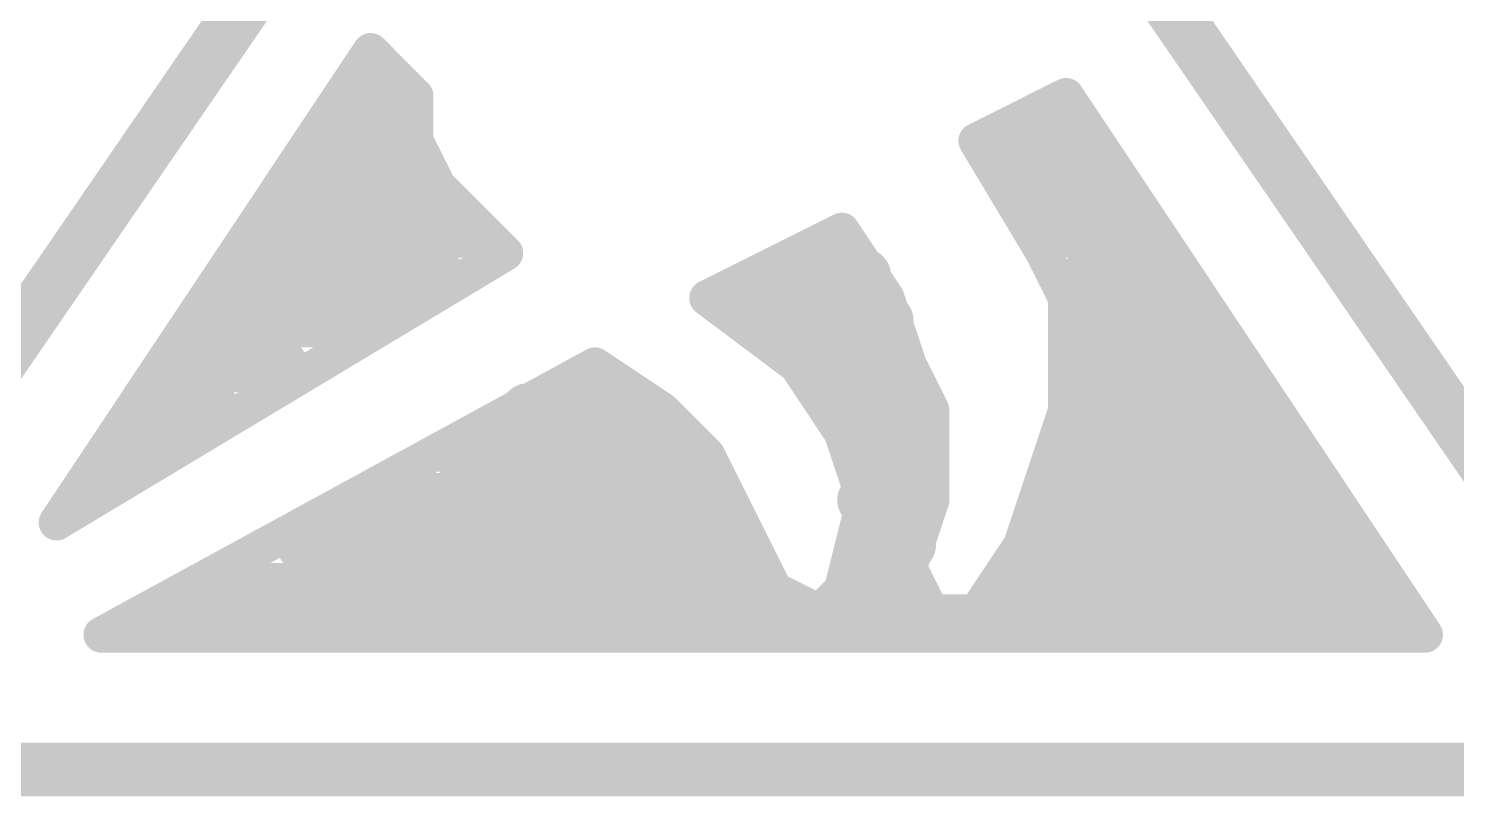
# Model space of a CAD drawing. Header units: millimetres. Extents: x 5 to 399, y 5 to 287.
# Drawn here: x 167.8 to 175.88, y 112.43 to 116.77 of the extents above; entities that cross this region are included whole.
import ezdxf

# ---------------------------------------------------------------- set-up
doc = ezdxf.new("R2010")
doc.units = ezdxf.units.MM
doc.layers.add('TopOverlay', color=2, linetype='Continuous')

msp = doc.modelspace()

# ---------------------------------------------------------------- linework, layer by layer
at = {"layer": 'TopOverlay'}
for points, const_width in [([(166.0502, 112.581), (171.6382, 120.709)], 0.3048), ([(171.6382, 120.709), (177.2262, 112.581)], 0.3048), ([(167.9552, 113.978), (169.7332, 116.645)], 0.2032), ([(167.9552, 113.978), (169.7332, 116.645)], 0.2032), ([(169.4206, 116.1761), (169.7332, 116.645)], 0.2032), ([(169.7332, 116.645), (169.8602, 116.518)], 0.2032), ([(169.7332, 116.645), (169.8602, 116.518)], 0.2032), ([(169.7332, 116.645), (169.8602, 116.518)], 0.2032), ([(169.8602, 116.518), (169.9237, 116.4545)], 0.2032), ([(169.8602, 116.518), (169.9872, 116.391)], 0.2032), ([(169.8602, 116.518), (169.9872, 116.391)], 0.2032), ([(169.7332, 116.391), (169.8602, 116.391)], 0.3048), ([(169.7332, 116.391), (169.8602, 116.391)], 0.3048), ([(169.7332, 116.391), (169.8602, 116.391)], 0.3048), ([(169.9237, 116.4545), (169.9872, 116.391)], 0.2032), ([(169.9872, 116.137), (169.9872, 116.391)], 0.2032), ([(169.9872, 116.137), (169.9872, 116.391)], 0.2032), ([(169.9872, 116.137), (169.9872, 116.391)], 0.2032), ([(173.1622, 116.137), (173.6702, 116.391)], 0.2032), ([(173.1622, 116.137), (173.6702, 116.391)], 0.2032), ([(173.1622, 116.137), (173.6702, 116.391)], 0.2032), ([(173.6702, 116.391), (174.4908, 115.1601)], 0.2032), ([(173.6702, 116.391), (175.7022, 113.343)], 0.2032), ([(173.6702, 116.391), (175.7022, 113.343)], 0.2032), ([(168.9126, 115.4141), (169.4206, 116.1761)], 0.2032), ([(169.4792, 116.137), (169.8602, 116.137)], 0.3048), ([(169.4792, 116.137), (169.8602, 116.137)], 0.3048), ([(169.4792, 116.137), (169.8602, 116.137)], 0.3048), ([(173.4162, 116.137), (173.6702, 116.137)], 0.3048), ([(173.4162, 116.137), (173.6702, 116.137)], 0.3048), ([(173.4162, 116.137), (173.6702, 116.137)], 0.3048), ([(169.9872, 116.137), (170.1142, 115.883)], 0.2032), ([(169.9872, 116.137), (170.1142, 115.883)], 0.2032), ([(169.9872, 116.137), (170.1142, 115.883)], 0.2032), ([(173.1622, 116.137), (173.3415, 115.8382)], 0.2032), ([(173.1622, 116.137), (173.5432, 115.502)], 0.2032), ([(173.1622, 116.137), (173.5432, 115.502)], 0.2032), ([(169.3522, 115.883), (169.9872, 115.883)], 0.3048), ([(169.3522, 115.883), (169.9872, 115.883)], 0.3048), ([(169.3522, 115.883), (169.9872, 115.883)], 0.3048), ([(173.4162, 115.883), (173.9242, 115.883)], 0.3048), ([(173.4162, 115.883), (173.9242, 115.883)], 0.3048), ([(173.4162, 115.883), (173.9242, 115.883)], 0.3048), ([(170.1142, 115.883), (170.3047, 115.6925)], 0.2032), ([(170.1142, 115.883), (170.4952, 115.502)], 0.2032), ([(170.1142, 115.883), (170.4952, 115.502)], 0.2032), ([(173.3415, 115.8382), (173.4872, 115.5954)], 0.2032), ([(169.2252, 115.629), (170.2412, 115.629)], 0.3048), ([(169.2252, 115.629), (170.2412, 115.629)], 0.3048), ([(169.2252, 115.629), (170.2412, 115.629)], 0.3048), ([(170.3047, 115.6925), (170.4952, 115.502)], 0.2032), ([(173.5432, 115.629), (174.0512, 115.629)], 0.3048), ([(173.5432, 115.629), (174.0512, 115.629)], 0.3048), ([(173.5432, 115.629), (174.0512, 115.629)], 0.3048), ([(171.6382, 115.248), (172.4002, 115.629)], 0.2032), ([(171.6382, 115.248), (172.4002, 115.629)], 0.2032), ([(171.9938, 115.4258), (172.4002, 115.629)], 0.2032), ([(172.4002, 115.629), (172.6542, 115.248)], 0.2032), ([(172.4002, 115.629), (172.6542, 115.248)], 0.2032), ([(172.4002, 115.629), (172.6542, 115.248)], 0.2032), ([(173.4872, 115.5954), (173.5432, 115.502)], 0.2032), ([(167.9552, 113.978), (170.4952, 115.502)], 0.2032), ([(167.9552, 113.978), (170.4952, 115.502)], 0.2032), ([(169.7668, 115.065), (170.4952, 115.502)], 0.2032), ([(173.5432, 115.502), (173.6702, 115.248)], 0.2032), ([(173.5432, 115.502), (173.6702, 115.248)], 0.2032), ([(173.5432, 115.502), (173.6702, 115.248)], 0.2032), ([(168.4046, 114.6521), (168.9126, 115.4141)], 0.2032), ([(168.9712, 115.375), (170.1142, 115.375)], 0.3048), ([(168.9712, 115.375), (170.1142, 115.375)], 0.3048), ([(168.9712, 115.375), (170.1142, 115.375)], 0.3048), ([(171.6382, 115.248), (171.9938, 115.4258)], 0.2032), ([(172.0192, 115.375), (172.5272, 115.375)], 0.3048), ([(172.0192, 115.375), (172.5272, 115.375)], 0.3048), ([(172.0192, 115.375), (172.5272, 115.375)], 0.3048), ([(173.7972, 115.375), (174.1782, 115.375)], 0.3048), ([(173.7972, 115.375), (174.1782, 115.375)], 0.3048), ([(173.7972, 115.375), (174.1782, 115.375)], 0.3048), ([(168.8442, 115.121), (169.7332, 115.121)], 0.3048), ([(168.8442, 115.121), (169.7332, 115.121)], 0.3048), ([(168.8442, 115.121), (169.7332, 115.121)], 0.3048), ([(171.6382, 115.248), (172.1462, 114.867)], 0.2032), ([(171.6382, 115.248), (171.8617, 115.0804)], 0.2032), ([(171.6382, 115.248), (172.1462, 114.867)], 0.2032), ([(171.8922, 115.121), (172.6542, 115.121)], 0.3048), ([(171.8922, 115.121), (172.6542, 115.121)], 0.3048), ([(171.8922, 115.121), (172.6542, 115.121)], 0.3048), ([(172.6542, 115.248), (172.7812, 114.867)], 0.2032), ([(172.6542, 115.248), (172.7812, 114.867)], 0.2032), ([(172.6542, 115.248), (172.7812, 114.867)], 0.2032), ([(173.6702, 114.613), (173.6702, 115.248)], 0.2032), ([(173.6702, 114.613), (173.6702, 115.248)], 0.2032), ([(173.6702, 114.613), (173.6702, 115.248)], 0.2032), ([(173.7972, 115.121), (174.4322, 115.121)], 0.3048), ([(173.7972, 115.121), (174.4322, 115.121)], 0.3048), ([(173.7972, 115.121), (174.4322, 115.121)], 0.3048), ([(174.4908, 115.1601), (175.5068, 113.6361)], 0.2032), ([(168.4968, 114.303), (169.7668, 115.065)], 0.2032), ([(171.8617, 115.0804), (172.1462, 114.867)], 0.2032), ([(168.2092, 113.343), (171.0032, 114.867)], 0.2032), ([(168.2092, 113.343), (171.0032, 114.867)], 0.2032), ([(168.7172, 114.867), (169.2252, 114.867)], 0.3048), ([(168.7172, 114.867), (169.2252, 114.867)], 0.3048), ([(168.7172, 114.867), (169.2252, 114.867)], 0.3048), ([(170.6028, 114.6486), (171.0032, 114.867)], 0.2032), ([(171.0032, 114.867), (171.3842, 114.613)], 0.2032), ([(171.0032, 114.867), (171.3842, 114.613)], 0.2032), ([(171.0032, 114.867), (171.3842, 114.613)], 0.2032), ([(172.1462, 114.867), (172.3416, 114.5739)], 0.2032), ([(172.1462, 114.867), (172.4002, 114.486)], 0.2032), ([(172.1462, 114.867), (172.4002, 114.486)], 0.2032), ([(172.2732, 114.867), (172.6542, 114.867)], 0.3048), ([(172.2732, 114.867), (172.6542, 114.867)], 0.3048), ([(172.2732, 114.867), (172.6542, 114.867)], 0.3048), ([(172.7812, 114.867), (172.9082, 114.613)], 0.2032), ([(172.7812, 114.867), (172.9082, 114.613)], 0.2032), ([(172.7812, 114.867), (172.9082, 114.613)], 0.2032), ([(173.7972, 114.867), (174.5592, 114.867)], 0.3048), ([(173.7972, 114.867), (174.5592, 114.867)], 0.3048), ([(173.7972, 114.867), (174.5592, 114.867)], 0.3048), ([(167.9552, 113.978), (168.4046, 114.6521)], 0.2032), ([(168.4632, 114.613), (168.8442, 114.613)], 0.3048), ([(168.4632, 114.613), (168.8442, 114.613)], 0.3048), ([(168.4632, 114.613), (168.8442, 114.613)], 0.3048), ([(170.2024, 114.4301), (170.6028, 114.6486)], 0.2032), ([(170.6222, 114.613), (171.2572, 114.613)], 0.3048), ([(170.6222, 114.613), (171.2572, 114.613)], 0.3048), ([(170.6222, 114.613), (171.2572, 114.613)], 0.3048), ([(171.3842, 114.613), (171.6382, 114.359)], 0.2032), ([(171.3842, 114.613), (171.6382, 114.359)], 0.2032), ([(171.3842, 114.613), (171.6382, 114.359)], 0.2032), ([(172.4002, 114.613), (172.7812, 114.613)], 0.3048), ([(172.4002, 114.613), (172.7812, 114.613)], 0.3048), ([(172.4002, 114.613), (172.7812, 114.613)], 0.3048), ([(172.4002, 114.613), (172.7812, 114.613)], 0.3048), ([(172.4002, 114.613), (172.7812, 114.613)], 0.3048), ([(172.4002, 114.613), (172.7812, 114.613)], 0.3048), ([(172.9082, 114.359), (172.9082, 114.613)], 0.2032), ([(172.9082, 114.359), (172.9082, 114.613)], 0.2032), ([(172.9082, 114.359), (172.9082, 114.613)], 0.2032), ([(173.4162, 113.851), (173.6702, 114.613)], 0.2032), ([(173.4162, 113.851), (173.6702, 114.613)], 0.2032), ([(173.594, 114.3844), (173.6702, 114.613)], 0.2032), ([(173.7972, 114.613), (174.6862, 114.613)], 0.3048), ([(173.7972, 114.613), (174.6862, 114.613)], 0.3048), ([(173.7972, 114.613), (174.6862, 114.613)], 0.3048), ([(172.3416, 114.5739), (172.4002, 114.486)], 0.2032), ([(172.4002, 114.486), (172.5272, 114.105)], 0.2032), ([(172.4002, 114.486), (172.5272, 114.105)], 0.2032), ([(172.4002, 114.486), (172.5272, 114.105)], 0.2032), ([(168.3362, 114.359), (168.4632, 114.359)], 0.3048), ([(168.3362, 114.359), (168.4632, 114.359)], 0.3048), ([(168.3362, 114.359), (168.4632, 114.359)], 0.3048), ([(169.7041, 114.1583), (170.2024, 114.4301)], 0.2032), ([(170.2412, 114.359), (171.5112, 114.359)], 0.3048), ([(170.2412, 114.359), (171.5112, 114.359)], 0.3048), ([(170.2412, 114.359), (171.5112, 114.359)], 0.3048), ([(172.5272, 114.359), (172.7812, 114.359)], 0.3048), ([(172.5272, 114.359), (172.7812, 114.359)], 0.3048), ([(172.5272, 114.359), (172.7812, 114.359)], 0.3048), ([(173.4162, 113.851), (173.594, 114.3844)], 0.2032), ([(173.6702, 114.359), (174.9402, 114.359)], 0.3048), ([(173.6702, 114.359), (174.9402, 114.359)], 0.3048), ([(173.6702, 114.359), (174.9402, 114.359)], 0.3048), ([(167.9552, 113.978), (168.4968, 114.303)], 0.2032), ([(171.6382, 114.359), (171.8922, 113.851)], 0.2032), ([(171.6382, 114.359), (171.8922, 113.851)], 0.2032), ([(171.6382, 114.359), (171.8922, 113.851)], 0.2032), ([(172.9082, 114.105), (172.9082, 114.359)], 0.2032), ([(172.9082, 114.105), (172.9082, 114.359)], 0.2032), ([(172.9082, 114.105), (172.9082, 114.359)], 0.2032), ([(169.3037, 113.9399), (169.7041, 114.1583)], 0.2032), ([(169.7332, 114.105), (171.6382, 114.105)], 0.3048), ([(169.7332, 114.105), (171.6382, 114.105)], 0.3048), ([(169.7332, 114.105), (171.6382, 114.105)], 0.3048), ([(172.5272, 114.105), (172.7812, 114.105)], 0.3048), ([(172.5272, 114.105), (172.7812, 114.105)], 0.3048), ([(172.5272, 114.105), (172.7812, 114.105)], 0.3048), ([(173.6702, 114.105), (175.0672, 114.105)], 0.3048), ([(173.6702, 114.105), (175.0672, 114.105)], 0.3048), ([(173.6702, 114.105), (175.0672, 114.105)], 0.3048), ([(172.4002, 113.597), (172.5272, 114.105)], 0.2032), ([(172.4002, 113.597), (172.5272, 114.105)], 0.2032), ([(172.4002, 113.597), (172.5272, 114.105)], 0.2032), ([(172.7812, 113.724), (172.9082, 114.105)], 0.2032), ([(172.7812, 113.724), (172.9082, 114.105)], 0.2032), ([(172.8193, 113.8383), (172.9082, 114.105)], 0.2032), ([(168.8054, 113.6682), (169.3037, 113.9399)], 0.2032), ([(169.3522, 113.851), (171.7652, 113.851)], 0.3048), ([(169.3522, 113.851), (171.7652, 113.851)], 0.3048), ([(169.3522, 113.851), (171.7652, 113.851)], 0.3048), ([(172.6542, 113.851), (172.7812, 113.851)], 0.3048), ([(172.6542, 113.851), (172.7812, 113.851)], 0.3048), ([(172.6542, 113.851), (172.7812, 113.851)], 0.3048), ([(173.5432, 113.851), (175.1942, 113.851)], 0.3048), ([(173.5432, 113.851), (175.1942, 113.851)], 0.3048), ([(173.5432, 113.851), (175.1942, 113.851)], 0.3048), ([(171.8922, 113.851), (172.0192, 113.597)], 0.2032), ([(171.8922, 113.851), (172.0192, 113.597)], 0.2032), ([(171.8922, 113.851), (172.0192, 113.597)], 0.2032), ([(172.7812, 113.724), (172.8193, 113.8383)], 0.2032), ([(173.1622, 113.47), (173.4162, 113.851)], 0.2032), ([(173.1622, 113.47), (173.4162, 113.851)], 0.2032), ([(173.1622, 113.47), (173.4162, 113.851)], 0.2032), ([(172.7812, 113.724), (172.9082, 113.47)], 0.2032), ([(172.7812, 113.724), (172.9082, 113.47)], 0.2032), ([(172.7812, 113.724), (172.9082, 113.47)], 0.2032), ([(168.2092, 113.343), (168.8054, 113.6682)], 0.2032), ([(168.8442, 113.597), (171.8922, 113.597)], 0.3048), ([(168.8442, 113.597), (171.8922, 113.597)], 0.3048), ([(168.8442, 113.597), (171.8922, 113.597)], 0.3048), ([(172.5272, 113.597), (172.7812, 113.597)], 0.3048), ([(172.5272, 113.597), (172.7812, 113.47)], 0.3048), ([(172.5272, 113.597), (172.7812, 113.597)], 0.3048), ([(173.4162, 113.597), (175.4482, 113.597)], 0.3048), ([(173.4162, 113.597), (175.4482, 113.597)], 0.3048), ([(173.4162, 113.597), (175.4482, 113.597)], 0.3048), ([(175.5068, 113.6361), (175.7022, 113.343)], 0.2032), ([(172.0192, 113.597), (172.2732, 113.47)], 0.2032), ([(172.0192, 113.597), (172.2732, 113.47)], 0.2032), ([(172.0192, 113.597), (172.2732, 113.47)], 0.2032), ([(172.2732, 113.47), (172.4002, 113.597)], 0.2032), ([(172.2732, 113.47), (172.4002, 113.597)], 0.2032), ([(172.3367, 113.5335), (172.4002, 113.597)], 0.2032), ([(168.7172, 113.47), (172.0192, 113.47)], 0.3048), ([(168.7172, 113.47), (172.0192, 113.47)], 0.3048), ([(168.7172, 113.47), (172.0192, 113.47)], 0.3048), ([(172.2732, 113.47), (172.3367, 113.5335)], 0.2032), ([(172.4002, 113.47), (172.7812, 113.47)], 0.3048), ([(172.4002, 113.47), (172.7812, 113.47)], 0.3048), ([(172.4002, 113.47), (172.7812, 113.47)], 0.3048), ([(173.2892, 113.47), (175.4482, 113.47)], 0.3048), ([(173.2892, 113.47), (175.4482, 113.47)], 0.3048), ([(173.2892, 113.47), (175.4482, 113.47)], 0.3048), ([(172.9082, 113.47), (173.1622, 113.47)], 0.2032), ([(172.9082, 113.47), (173.1622, 113.47)], 0.2032), ([(172.9082, 113.47), (173.1622, 113.47)], 0.2032), ([(168.2092, 113.343), (175.7022, 113.343)], 0.2032), ([(168.2092, 113.343), (175.7022, 113.343)], 0.2032), ([(168.2092, 113.343), (175.7022, 113.343)], 0.2032), ([(166.0502, 112.581), (177.2262, 112.581)], 0.3048)]:
    msp.add_lwpolyline(points, dxfattribs=dict(at, const_width=const_width))
for points, const_width in [([(169.6824, 116.645, 1), (169.784, 116.645, 1)], 0.1016), ([(169.6824, 116.645, 1), (169.784, 116.645, 1)], 0.1016), ([(169.6824, 116.645, 1), (169.784, 116.645, 1)], 0.1016), ([(169.6824, 116.645, 1), (169.784, 116.645, 1)], 0.1016), ([(169.6824, 116.645, 1), (169.784, 116.645, 1)], 0.1016), ([(169.6824, 116.645, 1), (169.784, 116.645, 1)], 0.1016), ([(169.8094, 116.518, 1), (169.911, 116.518, 1)], 0.1016), ([(169.8094, 116.518, 1), (169.911, 116.518, 1)], 0.1016), ([(169.8094, 116.518, 1), (169.911, 116.518, 1)], 0.1016), ([(169.8094, 116.518, 1), (169.911, 116.518, 1)], 0.1016), ([(169.8094, 116.518, 1), (169.911, 116.518, 1)], 0.1016), ([(169.8094, 116.518, 1), (169.911, 116.518, 1)], 0.1016), ([(169.657, 116.391, 1), (169.8094, 116.391, 1)], 0.1524), ([(169.657, 116.391, 1), (169.8094, 116.391, 1)], 0.1524), ([(169.657, 116.391, 1), (169.8094, 116.391, 1)], 0.1524), ([(169.784, 116.391, 1), (169.9364, 116.391, 1)], 0.1524), ([(169.784, 116.391, 1), (169.9364, 116.391, 1)], 0.1524), ([(169.784, 116.391, 1), (169.9364, 116.391, 1)], 0.1524), ([(169.8729, 116.4545, 1), (169.9745, 116.4545, 1)], 0.1016), ([(169.8729, 116.4545, 1), (169.9745, 116.4545, 1)], 0.1016), ([(169.9364, 116.391, 1), (170.038, 116.391, 1)], 0.1016), ([(169.9364, 116.391, 1), (170.038, 116.391, 1)], 0.1016), ([(169.9364, 116.391, 1), (170.038, 116.391, 1)], 0.1016), ([(169.9364, 116.391, 1), (170.038, 116.391, 1)], 0.1016), ([(169.9364, 116.391, 1), (170.038, 116.391, 1)], 0.1016), ([(169.9364, 116.391, 1), (170.038, 116.391, 1)], 0.1016), ([(173.6194, 116.391, 1), (173.721, 116.391, 1)], 0.1016), ([(173.6194, 116.391, 1), (173.721, 116.391, 1)], 0.1016), ([(173.6194, 116.391, 1), (173.721, 116.391, 1)], 0.1016), ([(173.6194, 116.391, 1), (173.721, 116.391, 1)], 0.1016), ([(173.6194, 116.391, 1), (173.721, 116.391, 1)], 0.1016), ([(173.6194, 116.391, 1), (173.721, 116.391, 1)], 0.1016), ([(169.3698, 116.1761, 1), (169.4714, 116.1761, 1)], 0.1016), ([(169.3698, 116.1761, 1), (169.4714, 116.1761, 1)], 0.1016), ([(169.403, 116.137, 1), (169.5554, 116.137, 1)], 0.1524), ([(169.403, 116.137, 1), (169.5554, 116.137, 1)], 0.1524), ([(169.403, 116.137, 1), (169.5554, 116.137, 1)], 0.1524), ([(169.784, 116.137, 1), (169.9364, 116.137, 1)], 0.1524), ([(169.784, 116.137, 1), (169.9364, 116.137, 1)], 0.1524), ([(169.784, 116.137, 1), (169.9364, 116.137, 1)], 0.1524), ([(173.34, 116.137, 1), (173.4924, 116.137, 1)], 0.1524), ([(173.34, 116.137, 1), (173.4924, 116.137, 1)], 0.1524), ([(173.34, 116.137, 1), (173.4924, 116.137, 1)], 0.1524), ([(173.594, 116.137, 1), (173.7464, 116.137, 1)], 0.1524), ([(173.594, 116.137, 1), (173.7464, 116.137, 1)], 0.1524), ([(173.594, 116.137, 1), (173.7464, 116.137, 1)], 0.1524), ([(169.9364, 116.137, 1), (170.038, 116.137, 1)], 0.1016), ([(169.9364, 116.137, 1), (170.038, 116.137, 1)], 0.1016), ([(169.9364, 116.137, 1), (170.038, 116.137, 1)], 0.1016), ([(169.9364, 116.137, 1), (170.038, 116.137, 1)], 0.1016), ([(169.9364, 116.137, 1), (170.038, 116.137, 1)], 0.1016), ([(169.9364, 116.137, 1), (170.038, 116.137, 1)], 0.1016), ([(173.1114, 116.137, 1), (173.213, 116.137, 1)], 0.1016), ([(173.1114, 116.137, 1), (173.213, 116.137, 1)], 0.1016), ([(173.1114, 116.137, 1), (173.213, 116.137, 1)], 0.1016), ([(173.1114, 116.137, 1), (173.213, 116.137, 1)], 0.1016), ([(173.1114, 116.137, 1), (173.213, 116.137, 1)], 0.1016), ([(173.1114, 116.137, 1), (173.213, 116.137, 1)], 0.1016), ([(169.276, 115.883, 1), (169.4284, 115.883, 1)], 0.1524), ([(169.276, 115.883, 1), (169.4284, 115.883, 1)], 0.1524), ([(169.276, 115.883, 1), (169.4284, 115.883, 1)], 0.1524), ([(169.911, 115.883, 1), (170.0634, 115.883, 1)], 0.1524), ([(169.911, 115.883, 1), (170.0634, 115.883, 1)], 0.1524), ([(169.911, 115.883, 1), (170.0634, 115.883, 1)], 0.1524), ([(173.34, 115.883, 1), (173.4924, 115.883, 1)], 0.1524), ([(173.34, 115.883, 1), (173.4924, 115.883, 1)], 0.1524), ([(173.34, 115.883, 1), (173.4924, 115.883, 1)], 0.1524), ([(173.848, 115.883, 1), (174.0004, 115.883, 1)], 0.1524), ([(173.848, 115.883, 1), (174.0004, 115.883, 1)], 0.1524), ([(173.848, 115.883, 1), (174.0004, 115.883, 1)], 0.1524), ([(170.0634, 115.883, 1), (170.165, 115.883, 1)], 0.1016), ([(170.0634, 115.883, 1), (170.165, 115.883, 1)], 0.1016), ([(170.0634, 115.883, 1), (170.165, 115.883, 1)], 0.1016), ([(170.0634, 115.883, 1), (170.165, 115.883, 1)], 0.1016), ([(170.0634, 115.883, 1), (170.165, 115.883, 1)], 0.1016), ([(170.0634, 115.883, 1), (170.165, 115.883, 1)], 0.1016), ([(173.2907, 115.8382, 1), (173.3923, 115.8382, 1)], 0.1016), ([(173.2907, 115.8382, 1), (173.3923, 115.8382, 1)], 0.1016), ([(169.149, 115.629, 1), (169.3014, 115.629, 1)], 0.1524), ([(169.149, 115.629, 1), (169.3014, 115.629, 1)], 0.1524), ([(169.149, 115.629, 1), (169.3014, 115.629, 1)], 0.1524), ([(170.165, 115.629, 1), (170.3174, 115.629, 1)], 0.1524), ([(170.165, 115.629, 1), (170.3174, 115.629, 1)], 0.1524), ([(170.165, 115.629, 1), (170.3174, 115.629, 1)], 0.1524), ([(170.2539, 115.6925, 1), (170.3555, 115.6925, 1)], 0.1016), ([(170.2539, 115.6925, 1), (170.3555, 115.6925, 1)], 0.1016), ([(173.467, 115.629, 1), (173.6194, 115.629, 1)], 0.1524), ([(173.467, 115.629, 1), (173.6194, 115.629, 1)], 0.1524), ([(173.467, 115.629, 1), (173.6194, 115.629, 1)], 0.1524), ([(173.975, 115.629, 1), (174.1274, 115.629, 1)], 0.1524), ([(173.975, 115.629, 1), (174.1274, 115.629, 1)], 0.1524), ([(173.975, 115.629, 1), (174.1274, 115.629, 1)], 0.1524), ([(172.3494, 115.629, 1), (172.451, 115.629, 1)], 0.1016), ([(172.3494, 115.629, 1), (172.451, 115.629, 1)], 0.1016), ([(172.3494, 115.629, 1), (172.451, 115.629, 1)], 0.1016), ([(172.3494, 115.629, 1), (172.451, 115.629, 1)], 0.1016), ([(172.3494, 115.629, 1), (172.451, 115.629, 1)], 0.1016), ([(172.3494, 115.629, 1), (172.451, 115.629, 1)], 0.1016), ([(173.4364, 115.5954, 1), (173.538, 115.5954, 1)], 0.1016), ([(173.4364, 115.5954, 1), (173.538, 115.5954, 1)], 0.1016), ([(170.4444, 115.502, 1), (170.546, 115.502, 1)], 0.1016), ([(170.4444, 115.502, 1), (170.546, 115.502, 1)], 0.1016), ([(170.4444, 115.502, 1), (170.546, 115.502, 1)], 0.1016), ([(170.4444, 115.502, 1), (170.546, 115.502, 1)], 0.1016), ([(170.4444, 115.502, 1), (170.546, 115.502, 1)], 0.1016), ([(170.4444, 115.502, 1), (170.546, 115.502, 1)], 0.1016), ([(173.4924, 115.502, 1), (173.594, 115.502, 1)], 0.1016), ([(173.4924, 115.502, 1), (173.594, 115.502, 1)], 0.1016), ([(173.4924, 115.502, 1), (173.594, 115.502, 1)], 0.1016), ([(173.4924, 115.502, 1), (173.594, 115.502, 1)], 0.1016), ([(173.4924, 115.502, 1), (173.594, 115.502, 1)], 0.1016), ([(173.4924, 115.502, 1), (173.594, 115.502, 1)], 0.1016), ([(168.8618, 115.4141, 1), (168.9634, 115.4141, 1)], 0.1016), ([(168.8618, 115.4141, 1), (168.9634, 115.4141, 1)], 0.1016), ([(168.895, 115.375, 1), (169.0474, 115.375, 1)], 0.1524), ([(168.895, 115.375, 1), (169.0474, 115.375, 1)], 0.1524), ([(168.895, 115.375, 1), (169.0474, 115.375, 1)], 0.1524), ([(170.038, 115.375, 1), (170.1904, 115.375, 1)], 0.1524), ([(170.038, 115.375, 1), (170.1904, 115.375, 1)], 0.1524), ([(170.038, 115.375, 1), (170.1904, 115.375, 1)], 0.1524), ([(171.943, 115.375, 1), (172.0954, 115.375, 1)], 0.1524), ([(171.943, 115.375, 1), (172.0954, 115.375, 1)], 0.1524), ([(171.943, 115.375, 1), (172.0954, 115.375, 1)], 0.1524), ([(171.943, 115.4258, 1), (172.0446, 115.4258, 1)], 0.1016), ([(171.943, 115.4258, 1), (172.0446, 115.4258, 1)], 0.1016), ([(172.451, 115.375, 1), (172.6034, 115.375, 1)], 0.1524), ([(172.451, 115.375, 1), (172.6034, 115.375, 1)], 0.1524), ([(172.451, 115.375, 1), (172.6034, 115.375, 1)], 0.1524), ([(173.721, 115.375, 1), (173.8734, 115.375, 1)], 0.1524), ([(173.721, 115.375, 1), (173.8734, 115.375, 1)], 0.1524), ([(173.721, 115.375, 1), (173.8734, 115.375, 1)], 0.1524), ([(174.102, 115.375, 1), (174.2544, 115.375, 1)], 0.1524), ([(174.102, 115.375, 1), (174.2544, 115.375, 1)], 0.1524), ([(174.102, 115.375, 1), (174.2544, 115.375, 1)], 0.1524), ([(168.768, 115.121, 1), (168.9204, 115.121, 1)], 0.1524), ([(168.768, 115.121, 1), (168.9204, 115.121, 1)], 0.1524), ([(168.768, 115.121, 1), (168.9204, 115.121, 1)], 0.1524), ([(169.657, 115.121, 1), (169.8094, 115.121, 1)], 0.1524), ([(169.657, 115.121, 1), (169.8094, 115.121, 1)], 0.1524), ([(169.657, 115.121, 1), (169.8094, 115.121, 1)], 0.1524), ([(171.5874, 115.248, 1), (171.689, 115.248, 1)], 0.1016), ([(171.5874, 115.248, 1), (171.689, 115.248, 1)], 0.1016), ([(171.5874, 115.248, 1), (171.689, 115.248, 1)], 0.1016), ([(171.5874, 115.248, 1), (171.689, 115.248, 1)], 0.1016), ([(171.5874, 115.248, 1), (171.689, 115.248, 1)], 0.1016), ([(171.5874, 115.248, 1), (171.689, 115.248, 1)], 0.1016), ([(171.816, 115.121, 1), (171.9684, 115.121, 1)], 0.1524), ([(171.816, 115.121, 1), (171.9684, 115.121, 1)], 0.1524), ([(171.816, 115.121, 1), (171.9684, 115.121, 1)], 0.1524), ([(172.578, 115.121, 1), (172.7304, 115.121, 1)], 0.1524), ([(172.578, 115.121, 1), (172.7304, 115.121, 1)], 0.1524), ([(172.578, 115.121, 1), (172.7304, 115.121, 1)], 0.1524), ([(172.6034, 115.248, 1), (172.705, 115.248, 1)], 0.1016), ([(172.6034, 115.248, 1), (172.705, 115.248, 1)], 0.1016), ([(172.6034, 115.248, 1), (172.705, 115.248, 1)], 0.1016), ([(172.6034, 115.248, 1), (172.705, 115.248, 1)], 0.1016), ([(172.6034, 115.248, 1), (172.705, 115.248, 1)], 0.1016), ([(172.6034, 115.248, 1), (172.705, 115.248, 1)], 0.1016), ([(173.6194, 115.248, 1), (173.721, 115.248, 1)], 0.1016), ([(173.6194, 115.248, 1), (173.721, 115.248, 1)], 0.1016), ([(173.6194, 115.248, 1), (173.721, 115.248, 1)], 0.1016), ([(173.6194, 115.248, 1), (173.721, 115.248, 1)], 0.1016), ([(173.6194, 115.248, 1), (173.721, 115.248, 1)], 0.1016), ([(173.6194, 115.248, 1), (173.721, 115.248, 1)], 0.1016), ([(173.721, 115.121, 1), (173.8734, 115.121, 1)], 0.1524), ([(173.721, 115.121, 1), (173.8734, 115.121, 1)], 0.1524), ([(173.721, 115.121, 1), (173.8734, 115.121, 1)], 0.1524), ([(174.356, 115.121, 1), (174.5084, 115.121, 1)], 0.1524), ([(174.356, 115.121, 1), (174.5084, 115.121, 1)], 0.1524), ([(174.356, 115.121, 1), (174.5084, 115.121, 1)], 0.1524), ([(174.44, 115.1601, 1), (174.5416, 115.1601, 1)], 0.1016), ([(174.44, 115.1601, 1), (174.5416, 115.1601, 1)], 0.1016), ([(169.716, 115.065, 1), (169.8176, 115.065, 1)], 0.1016), ([(169.716, 115.065, 1), (169.8176, 115.065, 1)], 0.1016), ([(171.8109, 115.0804, 1), (171.9125, 115.0804, 1)], 0.1016), ([(171.8109, 115.0804, 1), (171.9125, 115.0804, 1)], 0.1016), ([(168.641, 114.867, 1), (168.7934, 114.867, 1)], 0.1524), ([(168.641, 114.867, 1), (168.7934, 114.867, 1)], 0.1524), ([(168.641, 114.867, 1), (168.7934, 114.867, 1)], 0.1524), ([(169.149, 114.867, 1), (169.3014, 114.867, 1)], 0.1524), ([(169.149, 114.867, 1), (169.3014, 114.867, 1)], 0.1524), ([(169.149, 114.867, 1), (169.3014, 114.867, 1)], 0.1524), ([(170.9524, 114.867, 1), (171.054, 114.867, 1)], 0.1016), ([(170.9524, 114.867, 1), (171.054, 114.867, 1)], 0.1016), ([(170.9524, 114.867, 1), (171.054, 114.867, 1)], 0.1016), ([(170.9524, 114.867, 1), (171.054, 114.867, 1)], 0.1016), ([(170.9524, 114.867, 1), (171.054, 114.867, 1)], 0.1016), ([(170.9524, 114.867, 1), (171.054, 114.867, 1)], 0.1016), ([(172.0954, 114.867, 1), (172.197, 114.867, 1)], 0.1016), ([(172.0954, 114.867, 1), (172.197, 114.867, 1)], 0.1016), ([(172.0954, 114.867, 1), (172.197, 114.867, 1)], 0.1016), ([(172.0954, 114.867, 1), (172.197, 114.867, 1)], 0.1016), ([(172.0954, 114.867, 1), (172.197, 114.867, 1)], 0.1016), ([(172.0954, 114.867, 1), (172.197, 114.867, 1)], 0.1016), ([(172.197, 114.867, 1), (172.3494, 114.867, 1)], 0.1524), ([(172.197, 114.867, 1), (172.3494, 114.867, 1)], 0.1524), ([(172.197, 114.867, 1), (172.3494, 114.867, 1)], 0.1524), ([(172.578, 114.867, 1), (172.7304, 114.867, 1)], 0.1524), ([(172.578, 114.867, 1), (172.7304, 114.867, 1)], 0.1524), ([(172.578, 114.867, 1), (172.7304, 114.867, 1)], 0.1524), ([(172.7304, 114.867, 1), (172.832, 114.867, 1)], 0.1016), ([(172.7304, 114.867, 1), (172.832, 114.867, 1)], 0.1016), ([(172.7304, 114.867, 1), (172.832, 114.867, 1)], 0.1016), ([(172.7304, 114.867, 1), (172.832, 114.867, 1)], 0.1016), ([(172.7304, 114.867, 1), (172.832, 114.867, 1)], 0.1016), ([(172.7304, 114.867, 1), (172.832, 114.867, 1)], 0.1016), ([(173.721, 114.867, 1), (173.8734, 114.867, 1)], 0.1524), ([(173.721, 114.867, 1), (173.8734, 114.867, 1)], 0.1524), ([(173.721, 114.867, 1), (173.8734, 114.867, 1)], 0.1524), ([(174.483, 114.867, 1), (174.6354, 114.867, 1)], 0.1524), ([(174.483, 114.867, 1), (174.6354, 114.867, 1)], 0.1524), ([(174.483, 114.867, 1), (174.6354, 114.867, 1)], 0.1524), ([(168.3538, 114.6521, 1), (168.4554, 114.6521, 1)], 0.1016), ([(168.3538, 114.6521, 1), (168.4554, 114.6521, 1)], 0.1016), ([(168.387, 114.613, 1), (168.5394, 114.613, 1)], 0.1524), ([(168.387, 114.613, 1), (168.5394, 114.613, 1)], 0.1524), ([(168.387, 114.613, 1), (168.5394, 114.613, 1)], 0.1524), ([(168.768, 114.613, 1), (168.9204, 114.613, 1)], 0.1524), ([(168.768, 114.613, 1), (168.9204, 114.613, 1)], 0.1524), ([(168.768, 114.613, 1), (168.9204, 114.613, 1)], 0.1524), ([(170.546, 114.613, 1), (170.6984, 114.613, 1)], 0.1524), ([(170.546, 114.613, 1), (170.6984, 114.613, 1)], 0.1524), ([(170.546, 114.613, 1), (170.6984, 114.613, 1)], 0.1524), ([(170.552, 114.6486, 1), (170.6536, 114.6486, 1)], 0.1016), ([(170.552, 114.6486, 1), (170.6536, 114.6486, 1)], 0.1016), ([(171.181, 114.613, 1), (171.3334, 114.613, 1)], 0.1524), ([(171.181, 114.613, 1), (171.3334, 114.613, 1)], 0.1524), ([(171.181, 114.613, 1), (171.3334, 114.613, 1)], 0.1524), ([(171.3334, 114.613, 1), (171.435, 114.613, 1)], 0.1016), ([(171.3334, 114.613, 1), (171.435, 114.613, 1)], 0.1016), ([(171.3334, 114.613, 1), (171.435, 114.613, 1)], 0.1016), ([(171.3334, 114.613, 1), (171.435, 114.613, 1)], 0.1016), ([(171.3334, 114.613, 1), (171.435, 114.613, 1)], 0.1016), ([(171.3334, 114.613, 1), (171.435, 114.613, 1)], 0.1016), ([(172.324, 114.613, 1), (172.4764, 114.613, 1)], 0.1524), ([(172.324, 114.613, 1), (172.4764, 114.613, 1)], 0.1524), ([(172.324, 114.613, 1), (172.4764, 114.613, 1)], 0.1524), ([(172.324, 114.613, 1), (172.4764, 114.613, 1)], 0.1524), ([(172.324, 114.613, 1), (172.4764, 114.613, 1)], 0.1524), ([(172.324, 114.613, 1), (172.4764, 114.613, 1)], 0.1524), ([(172.705, 114.613, 1), (172.8574, 114.613, 1)], 0.1524), ([(172.705, 114.613, 1), (172.8574, 114.613, 1)], 0.1524), ([(172.705, 114.613, 1), (172.8574, 114.613, 1)], 0.1524), ([(172.705, 114.613, 1), (172.8574, 114.613, 1)], 0.1524), ([(172.705, 114.613, 1), (172.8574, 114.613, 1)], 0.1524), ([(172.705, 114.613, 1), (172.8574, 114.613, 1)], 0.1524), ([(172.8574, 114.613, 1), (172.959, 114.613, 1)], 0.1016), ([(172.8574, 114.613, 1), (172.959, 114.613, 1)], 0.1016), ([(172.8574, 114.613, 1), (172.959, 114.613, 1)], 0.1016), ([(172.8574, 114.613, 1), (172.959, 114.613, 1)], 0.1016), ([(172.8574, 114.613, 1), (172.959, 114.613, 1)], 0.1016), ([(172.8574, 114.613, 1), (172.959, 114.613, 1)], 0.1016), ([(173.6194, 114.613, 1), (173.721, 114.613, 1)], 0.1016), ([(173.6194, 114.613, 1), (173.721, 114.613, 1)], 0.1016), ([(173.6194, 114.613, 1), (173.721, 114.613, 1)], 0.1016), ([(173.6194, 114.613, 1), (173.721, 114.613, 1)], 0.1016), ([(173.6194, 114.613, 1), (173.721, 114.613, 1)], 0.1016), ([(173.6194, 114.613, 1), (173.721, 114.613, 1)], 0.1016), ([(173.721, 114.613, 1), (173.8734, 114.613, 1)], 0.1524), ([(173.721, 114.613, 1), (173.8734, 114.613, 1)], 0.1524), ([(173.721, 114.613, 1), (173.8734, 114.613, 1)], 0.1524), ([(174.61, 114.613, 1), (174.7624, 114.613, 1)], 0.1524), ([(174.61, 114.613, 1), (174.7624, 114.613, 1)], 0.1524), ([(174.61, 114.613, 1), (174.7624, 114.613, 1)], 0.1524), ([(172.2908, 114.5739, 1), (172.3924, 114.5739, 1)], 0.1016), ([(172.2908, 114.5739, 1), (172.3924, 114.5739, 1)], 0.1016), ([(172.3494, 114.486, 1), (172.451, 114.486, 1)], 0.1016), ([(172.3494, 114.486, 1), (172.451, 114.486, 1)], 0.1016), ([(172.3494, 114.486, 1), (172.451, 114.486, 1)], 0.1016), ([(172.3494, 114.486, 1), (172.451, 114.486, 1)], 0.1016), ([(172.3494, 114.486, 1), (172.451, 114.486, 1)], 0.1016), ([(172.3494, 114.486, 1), (172.451, 114.486, 1)], 0.1016), ([(168.26, 114.359, 1), (168.4124, 114.359, 1)], 0.1524), ([(168.26, 114.359, 1), (168.4124, 114.359, 1)], 0.1524), ([(168.26, 114.359, 1), (168.4124, 114.359, 1)], 0.1524), ([(168.387, 114.359, 1), (168.5394, 114.359, 1)], 0.1524), ([(168.387, 114.359, 1), (168.5394, 114.359, 1)], 0.1524), ([(168.387, 114.359, 1), (168.5394, 114.359, 1)], 0.1524), ([(170.165, 114.359, 1), (170.3174, 114.359, 1)], 0.1524), ([(170.165, 114.359, 1), (170.3174, 114.359, 1)], 0.1524), ([(170.165, 114.359, 1), (170.3174, 114.359, 1)], 0.1524), ([(170.1516, 114.4301, 1), (170.2532, 114.4301, 1)], 0.1016), ([(170.1516, 114.4301, 1), (170.2532, 114.4301, 1)], 0.1016), ([(171.435, 114.359, 1), (171.5874, 114.359, 1)], 0.1524), ([(171.435, 114.359, 1), (171.5874, 114.359, 1)], 0.1524), ([(171.435, 114.359, 1), (171.5874, 114.359, 1)], 0.1524), ([(172.451, 114.359, 1), (172.6034, 114.359, 1)], 0.1524), ([(172.451, 114.359, 1), (172.6034, 114.359, 1)], 0.1524), ([(172.451, 114.359, 1), (172.6034, 114.359, 1)], 0.1524), ([(172.705, 114.359, 1), (172.8574, 114.359, 1)], 0.1524), ([(172.705, 114.359, 1), (172.8574, 114.359, 1)], 0.1524), ([(172.705, 114.359, 1), (172.8574, 114.359, 1)], 0.1524), ([(173.5432, 114.3844, 1), (173.6448, 114.3844, 1)], 0.1016), ([(173.5432, 114.3844, 1), (173.6448, 114.3844, 1)], 0.1016), ([(173.594, 114.359, 1), (173.7464, 114.359, 1)], 0.1524), ([(173.594, 114.359, 1), (173.7464, 114.359, 1)], 0.1524), ([(173.594, 114.359, 1), (173.7464, 114.359, 1)], 0.1524), ([(174.864, 114.359, 1), (175.0164, 114.359, 1)], 0.1524), ([(174.864, 114.359, 1), (175.0164, 114.359, 1)], 0.1524), ([(174.864, 114.359, 1), (175.0164, 114.359, 1)], 0.1524), ([(168.446, 114.303, 1), (168.5476, 114.303, 1)], 0.1016), ([(168.446, 114.303, 1), (168.5476, 114.303, 1)], 0.1016), ([(171.5874, 114.359, 1), (171.689, 114.359, 1)], 0.1016), ([(171.5874, 114.359, 1), (171.689, 114.359, 1)], 0.1016), ([(171.5874, 114.359, 1), (171.689, 114.359, 1)], 0.1016), ([(171.5874, 114.359, 1), (171.689, 114.359, 1)], 0.1016), ([(171.5874, 114.359, 1), (171.689, 114.359, 1)], 0.1016), ([(171.5874, 114.359, 1), (171.689, 114.359, 1)], 0.1016), ([(172.8574, 114.359, 1), (172.959, 114.359, 1)], 0.1016), ([(172.8574, 114.359, 1), (172.959, 114.359, 1)], 0.1016), ([(172.8574, 114.359, 1), (172.959, 114.359, 1)], 0.1016), ([(172.8574, 114.359, 1), (172.959, 114.359, 1)], 0.1016), ([(172.8574, 114.359, 1), (172.959, 114.359, 1)], 0.1016), ([(172.8574, 114.359, 1), (172.959, 114.359, 1)], 0.1016), ([(169.657, 114.105, 1), (169.8094, 114.105, 1)], 0.1524), ([(169.657, 114.105, 1), (169.8094, 114.105, 1)], 0.1524), ([(169.657, 114.105, 1), (169.8094, 114.105, 1)], 0.1524), ([(169.6533, 114.1583, 1), (169.7549, 114.1583, 1)], 0.1016), ([(169.6533, 114.1583, 1), (169.7549, 114.1583, 1)], 0.1016), ([(171.562, 114.105, 1), (171.7144, 114.105, 1)], 0.1524), ([(171.562, 114.105, 1), (171.7144, 114.105, 1)], 0.1524), ([(171.562, 114.105, 1), (171.7144, 114.105, 1)], 0.1524), ([(172.451, 114.105, 1), (172.6034, 114.105, 1)], 0.1524), ([(172.451, 114.105, 1), (172.6034, 114.105, 1)], 0.1524), ([(172.451, 114.105, 1), (172.6034, 114.105, 1)], 0.1524), ([(172.705, 114.105, 1), (172.8574, 114.105, 1)], 0.1524), ([(172.705, 114.105, 1), (172.8574, 114.105, 1)], 0.1524), ([(172.705, 114.105, 1), (172.8574, 114.105, 1)], 0.1524), ([(173.594, 114.105, 1), (173.7464, 114.105, 1)], 0.1524), ([(173.594, 114.105, 1), (173.7464, 114.105, 1)], 0.1524), ([(173.594, 114.105, 1), (173.7464, 114.105, 1)], 0.1524), ([(174.991, 114.105, 1), (175.1434, 114.105, 1)], 0.1524), ([(174.991, 114.105, 1), (175.1434, 114.105, 1)], 0.1524), ([(174.991, 114.105, 1), (175.1434, 114.105, 1)], 0.1524), ([(172.4764, 114.105, 1), (172.578, 114.105, 1)], 0.1016), ([(172.4764, 114.105, 1), (172.578, 114.105, 1)], 0.1016), ([(172.4764, 114.105, 1), (172.578, 114.105, 1)], 0.1016), ([(172.4764, 114.105, 1), (172.578, 114.105, 1)], 0.1016), ([(172.4764, 114.105, 1), (172.578, 114.105, 1)], 0.1016), ([(172.4764, 114.105, 1), (172.578, 114.105, 1)], 0.1016), ([(172.8574, 114.105, 1), (172.959, 114.105, 1)], 0.1016), ([(172.8574, 114.105, 1), (172.959, 114.105, 1)], 0.1016), ([(172.8574, 114.105, 1), (172.959, 114.105, 1)], 0.1016), ([(172.8574, 114.105, 1), (172.959, 114.105, 1)], 0.1016), ([(172.8574, 114.105, 1), (172.959, 114.105, 1)], 0.1016), ([(172.8574, 114.105, 1), (172.959, 114.105, 1)], 0.1016), ([(167.9044, 113.978, 1), (168.006, 113.978, 1)], 0.1016), ([(167.9044, 113.978, 1), (168.006, 113.978, 1)], 0.1016), ([(167.9044, 113.978, 1), (168.006, 113.978, 1)], 0.1016), ([(167.9044, 113.978, 1), (168.006, 113.978, 1)], 0.1016), ([(167.9044, 113.978, 1), (168.006, 113.978, 1)], 0.1016), ([(167.9044, 113.978, 1), (168.006, 113.978, 1)], 0.1016), ([(169.276, 113.851, 1), (169.4284, 113.851, 1)], 0.1524), ([(169.276, 113.851, 1), (169.4284, 113.851, 1)], 0.1524), ([(169.276, 113.851, 1), (169.4284, 113.851, 1)], 0.1524), ([(169.2529, 113.9399, 1), (169.3545, 113.9399, 1)], 0.1016), ([(169.2529, 113.9399, 1), (169.3545, 113.9399, 1)], 0.1016), ([(171.689, 113.851, 1), (171.8414, 113.851, 1)], 0.1524), ([(171.689, 113.851, 1), (171.8414, 113.851, 1)], 0.1524), ([(171.689, 113.851, 1), (171.8414, 113.851, 1)], 0.1524), ([(172.578, 113.851, 1), (172.7304, 113.851, 1)], 0.1524), ([(172.578, 113.851, 1), (172.7304, 113.851, 1)], 0.1524), ([(172.578, 113.851, 1), (172.7304, 113.851, 1)], 0.1524), ([(172.705, 113.851, 1), (172.8574, 113.851, 1)], 0.1524), ([(172.705, 113.851, 1), (172.8574, 113.851, 1)], 0.1524), ([(172.705, 113.851, 1), (172.8574, 113.851, 1)], 0.1524), ([(173.467, 113.851, 1), (173.6194, 113.851, 1)], 0.1524), ([(173.467, 113.851, 1), (173.6194, 113.851, 1)], 0.1524), ([(173.467, 113.851, 1), (173.6194, 113.851, 1)], 0.1524), ([(175.118, 113.851, 1), (175.2704, 113.851, 1)], 0.1524), ([(175.118, 113.851, 1), (175.2704, 113.851, 1)], 0.1524), ([(175.118, 113.851, 1), (175.2704, 113.851, 1)], 0.1524), ([(171.8414, 113.851, 1), (171.943, 113.851, 1)], 0.1016), ([(171.8414, 113.851, 1), (171.943, 113.851, 1)], 0.1016), ([(171.8414, 113.851, 1), (171.943, 113.851, 1)], 0.1016), ([(171.8414, 113.851, 1), (171.943, 113.851, 1)], 0.1016), ([(171.8414, 113.851, 1), (171.943, 113.851, 1)], 0.1016), ([(171.8414, 113.851, 1), (171.943, 113.851, 1)], 0.1016), ([(172.7685, 113.8383, 1), (172.8701, 113.8383, 1)], 0.1016), ([(172.7685, 113.8383, 1), (172.8701, 113.8383, 1)], 0.1016), ([(173.3654, 113.851, 1), (173.467, 113.851, 1)], 0.1016), ([(173.3654, 113.851, 1), (173.467, 113.851, 1)], 0.1016), ([(173.3654, 113.851, 1), (173.467, 113.851, 1)], 0.1016), ([(173.3654, 113.851, 1), (173.467, 113.851, 1)], 0.1016), ([(173.3654, 113.851, 1), (173.467, 113.851, 1)], 0.1016), ([(173.3654, 113.851, 1), (173.467, 113.851, 1)], 0.1016), ([(172.7304, 113.724, 1), (172.832, 113.724, 1)], 0.1016), ([(172.7304, 113.724, 1), (172.832, 113.724, 1)], 0.1016), ([(172.7304, 113.724, 1), (172.832, 113.724, 1)], 0.1016), ([(172.7304, 113.724, 1), (172.832, 113.724, 1)], 0.1016), ([(172.7304, 113.724, 1), (172.832, 113.724, 1)], 0.1016), ([(172.7304, 113.724, 1), (172.832, 113.724, 1)], 0.1016), ([(168.768, 113.597, 1), (168.9204, 113.597, 1)], 0.1524), ([(168.768, 113.597, 1), (168.9204, 113.597, 1)], 0.1524), ([(168.768, 113.597, 1), (168.9204, 113.597, 1)], 0.1524), ([(168.7546, 113.6682, 1), (168.8562, 113.6682, 1)], 0.1016), ([(168.7546, 113.6682, 1), (168.8562, 113.6682, 1)], 0.1016), ([(171.816, 113.597, 1), (171.9684, 113.597, 1)], 0.1524), ([(171.816, 113.597, 1), (171.9684, 113.597, 1)], 0.1524), ([(171.816, 113.597, 1), (171.9684, 113.597, 1)], 0.1524), ([(172.451, 113.597, 1), (172.6034, 113.597, 1)], 0.1524), ([(172.451, 113.597, 1), (172.6034, 113.597, 1)], 0.1524), ([(172.451, 113.597, 1), (172.6034, 113.597, 1)], 0.1524), ([(172.705, 113.597, 1), (172.8574, 113.597, 1)], 0.1524), ([(172.705, 113.597, 1), (172.8574, 113.597, 1)], 0.1524), ([(173.34, 113.597, 1), (173.4924, 113.597, 1)], 0.1524), ([(173.34, 113.597, 1), (173.4924, 113.597, 1)], 0.1524), ([(173.34, 113.597, 1), (173.4924, 113.597, 1)], 0.1524), ([(175.372, 113.597, 1), (175.5244, 113.597, 1)], 0.1524), ([(175.372, 113.597, 1), (175.5244, 113.597, 1)], 0.1524), ([(175.372, 113.597, 1), (175.5244, 113.597, 1)], 0.1524), ([(175.456, 113.6361, 1), (175.5576, 113.6361, 1)], 0.1016), ([(175.456, 113.6361, 1), (175.5576, 113.6361, 1)], 0.1016), ([(171.9684, 113.597, 1), (172.07, 113.597, 1)], 0.1016), ([(171.9684, 113.597, 1), (172.07, 113.597, 1)], 0.1016), ([(171.9684, 113.597, 1), (172.07, 113.597, 1)], 0.1016), ([(171.9684, 113.597, 1), (172.07, 113.597, 1)], 0.1016), ([(171.9684, 113.597, 1), (172.07, 113.597, 1)], 0.1016), ([(171.9684, 113.597, 1), (172.07, 113.597, 1)], 0.1016), ([(172.3494, 113.597, 1), (172.451, 113.597, 1)], 0.1016), ([(172.3494, 113.597, 1), (172.451, 113.597, 1)], 0.1016), ([(172.3494, 113.597, 1), (172.451, 113.597, 1)], 0.1016), ([(172.3494, 113.597, 1), (172.451, 113.597, 1)], 0.1016), ([(172.3494, 113.597, 1), (172.451, 113.597, 1)], 0.1016), ([(172.3494, 113.597, 1), (172.451, 113.597, 1)], 0.1016), ([(168.641, 113.47, 1), (168.7934, 113.47, 1)], 0.1524), ([(168.641, 113.47, 1), (168.7934, 113.47, 1)], 0.1524), ([(168.641, 113.47, 1), (168.7934, 113.47, 1)], 0.1524), ([(171.943, 113.47, 1), (172.0954, 113.47, 1)], 0.1524), ([(171.943, 113.47, 1), (172.0954, 113.47, 1)], 0.1524), ([(171.943, 113.47, 1), (172.0954, 113.47, 1)], 0.1524), ([(172.2859, 113.5335, 1), (172.3875, 113.5335, 1)], 0.1016), ([(172.2859, 113.5335, 1), (172.3875, 113.5335, 1)], 0.1016), ([(172.324, 113.47, 1), (172.4764, 113.47, 1)], 0.1524), ([(172.324, 113.47, 1), (172.4764, 113.47, 1)], 0.1524), ([(172.324, 113.47, 1), (172.4764, 113.47, 1)], 0.1524), ([(172.705, 113.47, 1), (172.8574, 113.47, 1)], 0.1524), ([(172.705, 113.47, 1), (172.8574, 113.47, 1)], 0.1524), ([(172.705, 113.47, 1), (172.8574, 113.47, 1)], 0.1524), ([(172.705, 113.47, 1), (172.8574, 113.47, 1)], 0.1524), ([(173.213, 113.47, 1), (173.3654, 113.47, 1)], 0.1524), ([(173.213, 113.47, 1), (173.3654, 113.47, 1)], 0.1524), ([(173.213, 113.47, 1), (173.3654, 113.47, 1)], 0.1524), ([(175.372, 113.47, 1), (175.5244, 113.47, 1)], 0.1524), ([(175.372, 113.47, 1), (175.5244, 113.47, 1)], 0.1524), ([(175.372, 113.47, 1), (175.5244, 113.47, 1)], 0.1524), ([(172.2224, 113.47, 1), (172.324, 113.47, 1)], 0.1016), ([(172.2224, 113.47, 1), (172.324, 113.47, 1)], 0.1016), ([(172.2224, 113.47, 1), (172.324, 113.47, 1)], 0.1016), ([(172.2224, 113.47, 1), (172.324, 113.47, 1)], 0.1016), ([(172.2224, 113.47, 1), (172.324, 113.47, 1)], 0.1016), ([(172.2224, 113.47, 1), (172.324, 113.47, 1)], 0.1016), ([(172.8574, 113.47, 1), (172.959, 113.47, 1)], 0.1016), ([(172.8574, 113.47, 1), (172.959, 113.47, 1)], 0.1016), ([(172.8574, 113.47, 1), (172.959, 113.47, 1)], 0.1016), ([(172.8574, 113.47, 1), (172.959, 113.47, 1)], 0.1016), ([(172.8574, 113.47, 1), (172.959, 113.47, 1)], 0.1016), ([(172.8574, 113.47, 1), (172.959, 113.47, 1)], 0.1016), ([(173.1114, 113.47, 1), (173.213, 113.47, 1)], 0.1016), ([(173.1114, 113.47, 1), (173.213, 113.47, 1)], 0.1016), ([(173.1114, 113.47, 1), (173.213, 113.47, 1)], 0.1016), ([(173.1114, 113.47, 1), (173.213, 113.47, 1)], 0.1016), ([(173.1114, 113.47, 1), (173.213, 113.47, 1)], 0.1016), ([(173.1114, 113.47, 1), (173.213, 113.47, 1)], 0.1016), ([(168.1584, 113.343, 1), (168.26, 113.343, 1)], 0.1016), ([(168.1584, 113.343, 1), (168.26, 113.343, 1)], 0.1016), ([(168.1584, 113.343, 1), (168.26, 113.343, 1)], 0.1016), ([(168.1584, 113.343, 1), (168.26, 113.343, 1)], 0.1016), ([(168.1584, 113.343, 1), (168.26, 113.343, 1)], 0.1016), ([(168.1584, 113.343, 1), (168.26, 113.343, 1)], 0.1016), ([(175.6514, 113.343, 1), (175.753, 113.343, 1)], 0.1016), ([(175.6514, 113.343, 1), (175.753, 113.343, 1)], 0.1016), ([(175.6514, 113.343, 1), (175.753, 113.343, 1)], 0.1016), ([(175.6514, 113.343, 1), (175.753, 113.343, 1)], 0.1016), ([(175.6514, 113.343, 1), (175.753, 113.343, 1)], 0.1016), ([(175.6514, 113.343, 1), (175.753, 113.343, 1)], 0.1016)]:
    msp.add_lwpolyline(points, format="xyb", close=True, dxfattribs=dict(at, const_width=const_width))

doc.saveas('drawing.dxf')
